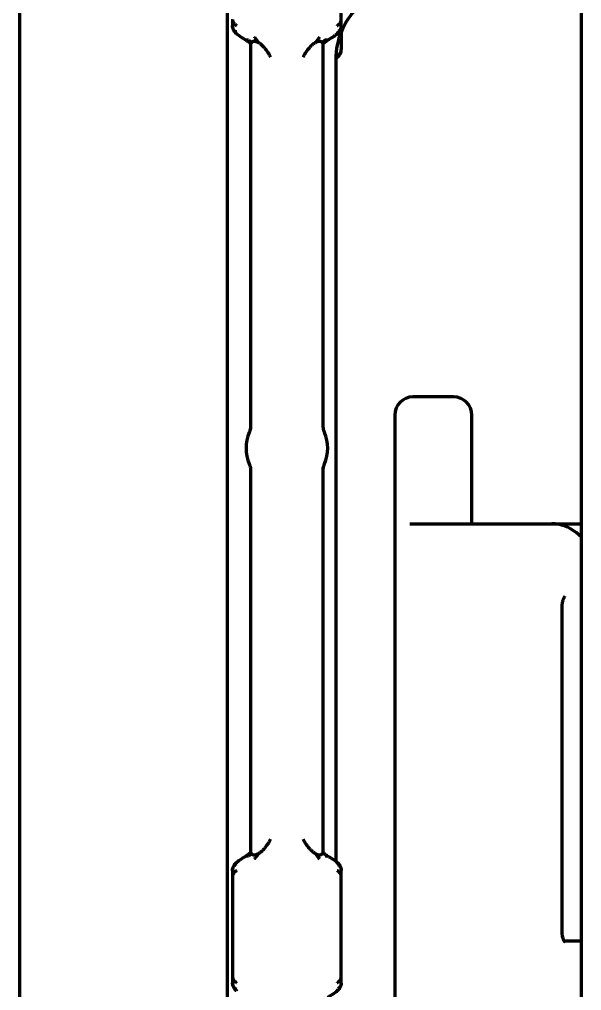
# Model space of a CAD drawing. Header units: inches. Extents: x -2983 to 7024, y 422 to 5529.
# Drawn here: x 5213.2 to 5244.2, y 2424.5 to 2478.1 of the extents above; entities that cross this region are included whole.
import ezdxf

# ---------------------------------------------------------------- set-up
doc = ezdxf.new("R2010")
doc.units = ezdxf.units.IN

msp = doc.modelspace()

# ---------------------------------------------------------------- linework, layer by layer
at = {"linetype": 'Continuous', "lineweight": 70}
for p, q in [((5213.235, 3937.292), (5213.235, 2272.092)), ((5244.235, 2297.892), (5244.235, 3935.892)), ((5224.685, 2538.642), (5224.685, 2368.292)), ((5230.985, 2478.116), (5230.985, 2483.618)), ((5225.231, 2477.396), (5225.188, 2477.342)), ((5230.781, 2477.342), (5230.739, 2477.396)), ((5230.985, 2477.441), (5230.985, 2476.459)), ((5225.985, 2476.788), (5225.985, 2455.543)), ((5229.985, 2455.718), (5229.985, 2476.788)), ((5230.784, 2476.044), (5230.685, 2475.967)), ((5230.685, 2475.921), (5230.685, 2431.667)), ((5235.369, 2457.292), (5234.938, 2457.292)), ((5237.181, 2457.292), (5235.369, 2457.292)), ((5233.938, 2456.292), (5233.938, 2357.393)), ((5238.181, 2450.292), (5238.181, 2456.292)), ((5230.058, 2455.34), (5230.059, 2455.338)), ((5225.911, 2453.594), (5225.91, 2453.596)), ((5225.985, 2453.216), (5225.985, 2432.146)), ((5229.985, 2432.146), (5229.985, 2453.392)), ((5234.766, 2450.292), (5235.907, 2450.292)), ((5235.907, 2450.292), (5242.599, 2450.292)), ((5242.6, 2450.292), (5244.235, 2450.292)), ((5243.166, 2427.792), (5243.166, 2445.72)), ((5225.87, 2431.961), (5225.735, 2431.964)), ((5230.234, 2431.964), (5230.099, 2431.961)), ((5230.137, 2432.026), (5230.155, 2432.013)), ((5230.233, 2431.965), (5230.235, 2431.964)), ((5225.188, 2431.592), (5225.231, 2431.538)), ((5230.739, 2431.538), (5230.781, 2431.592)), ((5224.985, 2430.818), (5224.985, 2425.316)), ((5230.985, 2425.316), (5230.985, 2430.818)), ((5243.307, 2427.292), (5244.235, 2427.292)), ((5225.231, 2424.596), (5225.188, 2424.542)), ((5230.781, 2424.542), (5230.739, 2424.596))]:
    msp.add_line(p, q, dxfattribs=at)
for centre, radius, start, end in [((5234.685, 2475.921), 4, 135, 180), ((5227.985, 2480.867), 4.5, 231.5776, 240.0016), ((5227.985, 2480.867), 4.5, 299.9984, 308.4327), ((5230.455, 2476.459), 0.53, 308.4745, 0), ((5234.938, 2456.292), 1, 90, 180), ((5237.181, 2456.292), 1, 0, 90), ((5227.985, 2454.467), 2.25, 157.2326, 202.7674), ((5227.985, 2454.467), 2.25, 337.2326, 22.7674), ((5227.985, 2428.067), 4.5, 119.9984, 128.4325), ((5227.985, 2428.067), 4.5, 51.5776, 60.0016), ((5227.985, 2428.067), 4.5, 299.9984, 308.4327)]:
    msp.add_arc(centre, radius, start, end, dxfattribs=at)
for centre, major_axis, ratio, start_param, end_param in [((5230.472, 2477.735), (0.312, -0.391), 0.212305, 6.28287, 6.78362), ((5230.972, 2475.685), (1.342, 0.629), 0.999709, 1.654927, 1.870031), ((5242.622, 2445.292), (0, 5), 0.615661, 5.73191, 6.175284), ((5225.497, 2431.199), (-0.312, 0.391), 0.212309, 6.282867, 6.783617), ((5230.472, 2424.935), (0.312, -0.391), 0.212305, 6.282869, 6.783619)]:
    msp.add_ellipse(centre, major_axis=major_axis, ratio=ratio, start_param=start_param, end_param=end_param, dxfattribs=at)
for points in [[(5224.985, 2478.116), (5224.985, 2477.995), (5224.985, 2477.876), (5224.985, 2477.759)], [(5230.985, 2477.759), (5230.985, 2477.876), (5230.985, 2477.995), (5230.985, 2478.116)], [(5225.87, 2476.973), (5225.926, 2476.932), (5225.979, 2476.888), (5226.029, 2476.84)], [(5226.585, 2476.712), (5226.571, 2476.724), (5226.544, 2476.748), (5226.5, 2476.781), (5226.454, 2476.811), (5226.422, 2476.829), (5226.406, 2476.838)], [(5229.563, 2476.838), (5229.547, 2476.829), (5229.516, 2476.811), (5229.47, 2476.781), (5229.426, 2476.748), (5229.398, 2476.724), (5229.385, 2476.712)], [(5229.78, 2477.131), (5229.7, 2477.046), (5229.627, 2476.947), (5229.563, 2476.838)], [(5229.984, 2476.789), (5229.984, 2476.789), (5229.983, 2476.789), (5229.98, 2476.792), (5229.975, 2476.798), (5229.967, 2476.807), (5229.956, 2476.821), (5229.946, 2476.833), (5229.94, 2476.84)], [(5230.235, 2476.97), (5230.145, 2476.918), (5230.061, 2476.857), (5229.985, 2476.789)], [(5227.085, 2476.036), (5227.074, 2476.06), (5227.051, 2476.111), (5227.009, 2476.192), (5226.956, 2476.281), (5226.89, 2476.377), (5226.807, 2476.482), (5226.708, 2476.592), (5226.628, 2476.671), (5226.585, 2476.712)], [(5229.385, 2476.712), (5229.341, 2476.671), (5229.261, 2476.592), (5229.162, 2476.482), (5229.079, 2476.377), (5229.013, 2476.281), (5228.96, 2476.192), (5228.918, 2476.111), (5228.895, 2476.06), (5228.885, 2476.036)], [(5242.954, 2450.263), (5242.917, 2450.269), (5242.842, 2450.28), (5242.723, 2450.29), (5242.641, 2450.292), (5242.599, 2450.292)], [(5226.585, 2432.223), (5226.628, 2432.263), (5226.708, 2432.342), (5226.807, 2432.452), (5226.89, 2432.557), (5226.956, 2432.653), (5227.009, 2432.742), (5227.051, 2432.823), (5227.074, 2432.874), (5227.085, 2432.898)], [(5228.885, 2432.898), (5228.895, 2432.874), (5228.918, 2432.823), (5228.96, 2432.742), (5229.013, 2432.653), (5229.079, 2432.557), (5229.162, 2432.452), (5229.261, 2432.342), (5229.341, 2432.263), (5229.385, 2432.223)], [(5225.984, 2432.146), (5225.908, 2432.077), (5225.824, 2432.016), (5225.735, 2431.964)], [(5226.029, 2432.094), (5225.979, 2432.046), (5225.926, 2432.002), (5225.87, 2431.961)], [(5226.406, 2432.096), (5226.422, 2432.105), (5226.454, 2432.123), (5226.5, 2432.153), (5226.544, 2432.186), (5226.571, 2432.21), (5226.585, 2432.223)], [(5229.385, 2432.223), (5229.398, 2432.21), (5229.426, 2432.186), (5229.47, 2432.153), (5229.516, 2432.123), (5229.547, 2432.105), (5229.563, 2432.096)], [(5229.563, 2432.096), (5229.627, 2431.987), (5229.7, 2431.888), (5229.78, 2431.803)], [(5224.985, 2431.175), (5224.985, 2431.058), (5224.985, 2430.939), (5224.985, 2430.818)], [(5230.985, 2430.818), (5230.985, 2430.939), (5230.985, 2431.058), (5230.985, 2431.175)], [(5224.985, 2425.316), (5224.985, 2425.195), (5224.985, 2425.076), (5224.985, 2424.959)], [(5230.985, 2424.959), (5230.985, 2425.076), (5230.985, 2425.195), (5230.985, 2425.316)]]:
    msp.add_open_spline(points, degree=3, dxfattribs=at)
for points, knots in [([(5224.985, 2478.116), (5224.985, 2478.114), (5224.985, 2478.108), (5224.985, 2478.099), (5224.986, 2478.091), (5224.986, 2478.083), (5224.987, 2478.075), (5224.989, 2478.067), (5224.99, 2478.059), (5224.991, 2478.052), (5224.993, 2478.044), (5224.995, 2478.037), (5224.997, 2478.03), (5224.999, 2478.023), (5225.001, 2478.016), (5225.003, 2478.01), (5225.006, 2478.003), (5225.008, 2477.997), (5225.01, 2477.991), (5225.013, 2477.985), (5225.016, 2477.979), (5225.018, 2477.974), (5225.021, 2477.968), (5225.024, 2477.963), (5225.027, 2477.958), (5225.029, 2477.953), (5225.032, 2477.948), (5225.035, 2477.943), (5225.038, 2477.939), (5225.041, 2477.935), (5225.046, 2477.926), (5225.055, 2477.913), (5225.068, 2477.897), (5225.082, 2477.882), (5225.096, 2477.867), (5225.111, 2477.853), (5225.126, 2477.84), (5225.142, 2477.827), (5225.158, 2477.815), (5225.175, 2477.804), (5225.192, 2477.794), (5225.203, 2477.787), (5225.209, 2477.784)], [0, 0, 0, 0, 0.022174, 0.043992, 0.065454, 0.086559, 0.107306, 0.127694, 0.147722, 0.167391, 0.186699, 0.205647, 0.224234, 0.24246, 0.260326, 0.277831, 0.294976, 0.31176, 0.328185, 0.34425, 0.359956, 0.375304, 0.390294, 0.404926, 0.419202, 0.433122, 0.446686, 0.459896, 0.472753, 0.485256, 0.497408, 0.546852, 0.59552, 0.643418, 0.690552, 0.736929, 0.782561, 0.827458, 0.871635, 0.915106, 0.957888, 1, 1, 1, 1]), ([(5230.76, 2477.784), (5230.764, 2477.786), (5230.77, 2477.79), (5230.779, 2477.795), (5230.789, 2477.801), (5230.798, 2477.807), (5230.807, 2477.813), (5230.816, 2477.819), (5230.825, 2477.826), (5230.834, 2477.832), (5230.842, 2477.839), (5230.851, 2477.847), (5230.859, 2477.854), (5230.867, 2477.862), (5230.876, 2477.869), (5230.883, 2477.877), (5230.891, 2477.886), (5230.898, 2477.894), (5230.906, 2477.903), (5230.913, 2477.912), (5230.919, 2477.921), (5230.926, 2477.93), (5230.932, 2477.939), (5230.938, 2477.949), (5230.943, 2477.959), (5230.949, 2477.97), (5230.955, 2477.982), (5230.96, 2477.994), (5230.965, 2478.007), (5230.97, 2478.021), (5230.974, 2478.035), (5230.978, 2478.05), (5230.981, 2478.066), (5230.983, 2478.082), (5230.984, 2478.099), (5230.984, 2478.111), (5230.985, 2478.116)], [0, 0, 0, 0, 0.023097, 0.046394, 0.069896, 0.093606, 0.117525, 0.141657, 0.166005, 0.190571, 0.215358, 0.240367, 0.265601, 0.291061, 0.31675, 0.342669, 0.36882, 0.395202, 0.421819, 0.44867, 0.475756, 0.503078, 0.528611, 0.555658, 0.584225, 0.614319, 0.645946, 0.679112, 0.713819, 0.750071, 0.78787, 0.827215, 0.868105, 0.910537, 0.954504, 1, 1, 1, 1]), ([(5224.985, 2477.759), (5224.985, 2477.755), (5224.985, 2477.748), (5224.985, 2477.737), (5224.986, 2477.727), (5224.986, 2477.717), (5224.987, 2477.707), (5224.988, 2477.697), (5224.99, 2477.688), (5224.991, 2477.678), (5224.992, 2477.67), (5224.994, 2477.661), (5224.996, 2477.652), (5224.997, 2477.644), (5224.999, 2477.636), (5225.001, 2477.629), (5225.003, 2477.621), (5225.005, 2477.614), (5225.007, 2477.607), (5225.009, 2477.601), (5225.011, 2477.594), (5225.013, 2477.588), (5225.015, 2477.582), (5225.017, 2477.576), (5225.019, 2477.571), (5225.021, 2477.566), (5225.023, 2477.561), (5225.025, 2477.556), (5225.027, 2477.552), (5225.029, 2477.547), (5225.031, 2477.543), (5225.032, 2477.54), (5225.034, 2477.536), (5225.036, 2477.533), (5225.04, 2477.523), (5225.049, 2477.506), (5225.062, 2477.484), (5225.076, 2477.462), (5225.09, 2477.442), (5225.105, 2477.423), (5225.12, 2477.405), (5225.136, 2477.388), (5225.153, 2477.372), (5225.169, 2477.357), (5225.181, 2477.347), (5225.186, 2477.343)], [0, 0, 0, 0, 0.022864, 0.045242, 0.067133, 0.088535, 0.109449, 0.129874, 0.149809, 0.169254, 0.188209, 0.206674, 0.224648, 0.242132, 0.259125, 0.275627, 0.291638, 0.307159, 0.322189, 0.336729, 0.350779, 0.364339, 0.37741, 0.389991, 0.402083, 0.413686, 0.4248, 0.435426, 0.445564, 0.455215, 0.464378, 0.473054, 0.481244, 0.488947, 0.496164, 0.551428, 0.605599, 0.65868, 0.71067, 0.761575, 0.811398, 0.860144, 0.907821, 0.954437, 1, 1, 1, 1]), ([(5225.185, 2477.423), (5225.182, 2477.425), (5225.176, 2477.429), (5225.167, 2477.435), (5225.158, 2477.441), (5225.149, 2477.448), (5225.141, 2477.455), (5225.132, 2477.462), (5225.124, 2477.469), (5225.115, 2477.476), (5225.107, 2477.484), (5225.099, 2477.492), (5225.092, 2477.5), (5225.084, 2477.509), (5225.077, 2477.517), (5225.069, 2477.526), (5225.062, 2477.535), (5225.056, 2477.544), (5225.049, 2477.554), (5225.043, 2477.564), (5225.037, 2477.573), (5225.031, 2477.583), (5225.026, 2477.593), (5225.02, 2477.604), (5225.015, 2477.616), (5225.01, 2477.629), (5225.005, 2477.642), (5225, 2477.656), (5224.996, 2477.671), (5224.992, 2477.687), (5224.989, 2477.704), (5224.987, 2477.722), (5224.985, 2477.74), (5224.985, 2477.753), (5224.985, 2477.759)], [0, 0, 0, 0, 0.024357, 0.048944, 0.073762, 0.098813, 0.124098, 0.149619, 0.175376, 0.201373, 0.227608, 0.254085, 0.280803, 0.307763, 0.334968, 0.362416, 0.39011, 0.418048, 0.446233, 0.474664, 0.503342, 0.530297, 0.559114, 0.5898, 0.622358, 0.656793, 0.693106, 0.731302, 0.77138, 0.813343, 0.857189, 0.902916, 0.950521, 1, 1, 1, 1]), ([(5230.783, 2477.343), (5230.786, 2477.345), (5230.792, 2477.35), (5230.802, 2477.358), (5230.811, 2477.367), (5230.82, 2477.375), (5230.829, 2477.384), (5230.838, 2477.393), (5230.847, 2477.403), (5230.855, 2477.412), (5230.864, 2477.423), (5230.872, 2477.433), (5230.881, 2477.444), (5230.889, 2477.455), (5230.897, 2477.467), (5230.904, 2477.479), (5230.912, 2477.491), (5230.919, 2477.503), (5230.926, 2477.516), (5230.931, 2477.527), (5230.935, 2477.536), (5230.939, 2477.544), (5230.943, 2477.553), (5230.947, 2477.563), (5230.951, 2477.574), (5230.956, 2477.587), (5230.96, 2477.601), (5230.965, 2477.616), (5230.969, 2477.632), (5230.973, 2477.65), (5230.977, 2477.669), (5230.98, 2477.69), (5230.982, 2477.712), (5230.984, 2477.735), (5230.984, 2477.751), (5230.984, 2477.759)], [0, 0, 0, 0, 0.025091, 0.050515, 0.076274, 0.10237, 0.128804, 0.155576, 0.182689, 0.210144, 0.237941, 0.266081, 0.294566, 0.323395, 0.352569, 0.38209, 0.411956, 0.442168, 0.472727, 0.503632, 0.518597, 0.53614, 0.556264, 0.578973, 0.60427, 0.632159, 0.662642, 0.695721, 0.7314, 0.769678, 0.810555, 0.85403, 0.9001, 0.948759, 1, 1, 1, 1]), ([(5230.984, 2477.759), (5230.984, 2477.756), (5230.984, 2477.75), (5230.984, 2477.74), (5230.983, 2477.731), (5230.982, 2477.722), (5230.981, 2477.713), (5230.98, 2477.704), (5230.979, 2477.696), (5230.977, 2477.688), (5230.975, 2477.68), (5230.973, 2477.672), (5230.971, 2477.664), (5230.969, 2477.657), (5230.967, 2477.65), (5230.965, 2477.643), (5230.962, 2477.636), (5230.96, 2477.629), (5230.957, 2477.623), (5230.954, 2477.617), (5230.952, 2477.61), (5230.949, 2477.605), (5230.946, 2477.599), (5230.943, 2477.594), (5230.941, 2477.588), (5230.938, 2477.583), (5230.935, 2477.578), (5230.93, 2477.569), (5230.921, 2477.555), (5230.908, 2477.537), (5230.895, 2477.52), (5230.881, 2477.504), (5230.866, 2477.488), (5230.851, 2477.473), (5230.835, 2477.46), (5230.818, 2477.446), (5230.802, 2477.434), (5230.79, 2477.426), (5230.785, 2477.423)], [0, 0, 0, 0, 0.024704, 0.048963, 0.072775, 0.09614, 0.119058, 0.141527, 0.163547, 0.185119, 0.206242, 0.226916, 0.247141, 0.266917, 0.286244, 0.305122, 0.323552, 0.341533, 0.359067, 0.376153, 0.392792, 0.408985, 0.424731, 0.440032, 0.454887, 0.469298, 0.483266, 0.496789, 0.550956, 0.604254, 0.656687, 0.708259, 0.758975, 0.808843, 0.857869, 0.906064, 0.953438, 1, 1, 1, 1]), ([(5225.87, 2476.973), (5225.858, 2476.973), (5225.836, 2476.972), (5225.81, 2476.971), (5225.789, 2476.97), (5225.772, 2476.97), (5225.759, 2476.97), (5225.749, 2476.969), (5225.741, 2476.969), (5225.736, 2476.97), (5225.735, 2476.97), (5225.735, 2476.97)], [0, 0, 0, 0, 0.111111, 0.222222, 0.333333, 0.444444, 0.555555, 0.666666, 0.777777, 0.888888, 1, 1, 1, 1]), ([(5225.735, 2476.97), (5225.735, 2476.97), (5225.736, 2476.969), (5225.736, 2476.969), (5225.736, 2476.969)], [0, 0, 0, 0, 0.799483, 1, 1, 1, 1]), ([(5226.029, 2476.84), (5226.023, 2476.833), (5226.013, 2476.821), (5226.002, 2476.807), (5225.994, 2476.798), (5225.989, 2476.792), (5225.986, 2476.789), (5225.985, 2476.789), (5225.985, 2476.789)], [0, 0, 0, 0, 0.166664, 0.333327, 0.499991, 0.666654, 0.833318, 1, 1, 1, 1]), ([(5226.406, 2476.838), (5226.367, 2476.859), (5226.328, 2476.876), (5226.28, 2476.89), (5226.27, 2476.892), (5226.251, 2476.896), (5226.242, 2476.898), (5226.214, 2476.901), (5226.197, 2476.902), (5226.171, 2476.902), (5226.163, 2476.901), (5226.147, 2476.9), (5226.139, 2476.899), (5226.117, 2476.894), (5226.103, 2476.89), (5226.084, 2476.882), (5226.078, 2476.879), (5226.067, 2476.872), (5226.051, 2476.862), (5226.037, 2476.849), (5226.029, 2476.84)], [0, 0, 0, 0, 0.25, 0.25, 0.3125, 0.3125, 0.375, 0.375, 0.5, 0.5, 0.5625, 0.5625, 0.625, 0.625, 0.75, 0.75, 0.8125, 0.8125, 0.875, 1, 1, 1, 1]), ([(5229.94, 2476.84), (5229.924, 2476.859), (5229.904, 2476.874), (5229.872, 2476.887), (5229.866, 2476.89), (5229.852, 2476.894), (5229.845, 2476.896), (5229.823, 2476.9), (5229.807, 2476.902), (5229.782, 2476.902), (5229.773, 2476.902), (5229.755, 2476.901), (5229.746, 2476.9), (5229.719, 2476.896), (5229.7, 2476.892), (5229.671, 2476.884), (5229.661, 2476.881), (5229.642, 2476.874), (5229.632, 2476.871), (5229.602, 2476.858), (5229.583, 2476.849), (5229.563, 2476.838)], [0, 0, 0, 0, 0.25, 0.25, 0.3125, 0.3125, 0.375, 0.375, 0.5, 0.5, 0.5625, 0.5625, 0.625, 0.625, 0.75, 0.75, 0.8125, 0.8125, 0.875, 0.875, 1, 1, 1, 1]), ([(5230.235, 2476.97), (5230.235, 2476.97), (5230.234, 2476.97), (5230.234, 2476.97), (5230.234, 2476.97), (5230.233, 2476.97), (5230.228, 2476.969), (5230.22, 2476.969), (5230.208, 2476.97), (5230.192, 2476.97), (5230.169, 2476.971), (5230.14, 2476.972), (5230.114, 2476.972), (5230.099, 2476.973), (5230.099, 2476.973), (5230.099, 2476.973)], [0, 0, 0, 0, 0.000001, 0.000001, 0.000001, 0.125, 0.25, 0.375, 0.5, 0.625, 0.749999, 0.874999, 0.999999, 0.999999, 1, 1, 1, 1]), ([(5230.785, 2476.123), (5230.788, 2476.125), (5230.794, 2476.129), (5230.803, 2476.135), (5230.811, 2476.141), (5230.82, 2476.148), (5230.829, 2476.155), (5230.837, 2476.162), (5230.846, 2476.169), (5230.854, 2476.176), (5230.862, 2476.184), (5230.87, 2476.192), (5230.878, 2476.2), (5230.885, 2476.209), (5230.893, 2476.217), (5230.9, 2476.226), (5230.907, 2476.235), (5230.914, 2476.244), (5230.92, 2476.254), (5230.926, 2476.264), (5230.932, 2476.273), (5230.938, 2476.283), (5230.943, 2476.293), (5230.949, 2476.304), (5230.954, 2476.316), (5230.96, 2476.329), (5230.965, 2476.342), (5230.969, 2476.356), (5230.973, 2476.372), (5230.977, 2476.387), (5230.98, 2476.404), (5230.983, 2476.422), (5230.984, 2476.44), (5230.984, 2476.453), (5230.984, 2476.459)], [0, 0, 0, 0, 0.024355, 0.04894, 0.073756, 0.098805, 0.124087, 0.149606, 0.175361, 0.201355, 0.227588, 0.254061, 0.280776, 0.307734, 0.334935, 0.36238, 0.39007, 0.418005, 0.446186, 0.474613, 0.503287, 0.530252, 0.559079, 0.589773, 0.622339, 0.65678, 0.693098, 0.731298, 0.77138, 0.813344, 0.857191, 0.902919, 0.950523, 1, 1, 1, 1]), ([(5225.981, 2455.718), (5225.983, 2455.686), (5225.983, 2455.61), (5225.964, 2455.504), (5225.938, 2455.413), (5225.92, 2455.364), (5225.911, 2455.342), (5225.909, 2455.336), (5225.908, 2455.334), (5225.908, 2455.333), (5225.907, 2455.332), (5225.907, 2455.331), (5225.908, 2455.332), (5225.909, 2455.336), (5225.91, 2455.338)], [0, 0, 0, 0, 0.192641, 0.46939, 0.660242, 0.766372, 0.796104, 0.80381, 0.809134, 0.815266, 0.825483, 0.848577, 0.923342, 1, 1, 1, 1]), ([(5230.058, 2455.34), (5230.058, 2455.341), (5230.046, 2455.371), (5230.002, 2455.497), (5229.986, 2455.62), (5229.986, 2455.718)], [0, 0, 0, 0, 0.009299, 0.261296, 1, 1, 1, 1]), ([(5225.911, 2453.594), (5225.911, 2453.593), (5225.923, 2453.565), (5225.96, 2453.454), (5225.99, 2453.328), (5225.982, 2453.232), (5225.98, 2453.217)], [0, 0, 0, 0, 0.009262, 0.246774, 0.884162, 1, 1, 1, 1]), ([(5229.988, 2453.216), (5229.986, 2453.248), (5229.987, 2453.325), (5230.006, 2453.431), (5230.031, 2453.521), (5230.049, 2453.571), (5230.058, 2453.593), (5230.06, 2453.598), (5230.061, 2453.6), (5230.061, 2453.601), (5230.062, 2453.602), (5230.062, 2453.603), (5230.062, 2453.602), (5230.06, 2453.598), (5230.059, 2453.596)], [0, 0, 0, 0, 0.19515, 0.471223, 0.661372, 0.766871, 0.796207, 0.803852, 0.809156, 0.815293, 0.825547, 0.848804, 0.924385, 1, 1, 1, 1]), ([(5243.166, 2445.72), (5243.167, 2445.796), (5243.177, 2445.938), (5243.222, 2446.122), (5243.277, 2446.245), (5243.308, 2446.286), (5243.312, 2446.291), (5243.312, 2446.291)], [0, 0, 0, 0, 0.239211, 0.484995, 0.690866, 0.916598, 1, 1, 1, 1]), ([(5225.985, 2432.146), (5225.986, 2432.145), (5225.99, 2432.141), (5226.001, 2432.127), (5226.006, 2432.122), (5226.017, 2432.109), (5226.023, 2432.102), (5226.029, 2432.094)], [0, 0, 0, 0, 0.5, 0.5, 0.75, 0.75, 1, 1, 1, 1]), ([(5226.029, 2432.094), (5226.045, 2432.075), (5226.065, 2432.06), (5226.097, 2432.047), (5226.104, 2432.045), (5226.117, 2432.04), (5226.124, 2432.038), (5226.147, 2432.034), (5226.162, 2432.032), (5226.188, 2432.032), (5226.196, 2432.032), (5226.214, 2432.033), (5226.223, 2432.034), (5226.251, 2432.038), (5226.269, 2432.042), (5226.298, 2432.05), (5226.308, 2432.053), (5226.328, 2432.06), (5226.338, 2432.064), (5226.367, 2432.076), (5226.387, 2432.086), (5226.406, 2432.097)], [0, 0, 0, 0, 0.25, 0.25, 0.3125, 0.3125, 0.375, 0.375, 0.5, 0.5, 0.5625, 0.5625, 0.625, 0.625, 0.75, 0.75, 0.8125, 0.8125, 0.875, 0.875, 1, 1, 1, 1]), ([(5229.563, 2432.097), (5229.602, 2432.075), (5229.641, 2432.058), (5229.69, 2432.045), (5229.699, 2432.042), (5229.718, 2432.038), (5229.728, 2432.037), (5229.755, 2432.033), (5229.773, 2432.032), (5229.798, 2432.032), (5229.806, 2432.033), (5229.822, 2432.034), (5229.83, 2432.036), (5229.852, 2432.04), (5229.866, 2432.044), (5229.885, 2432.052), (5229.891, 2432.055), (5229.902, 2432.062), (5229.919, 2432.072), (5229.932, 2432.085), (5229.94, 2432.094)], [0, 0, 0, 0, 0.25, 0.25, 0.3125, 0.3125, 0.375, 0.375, 0.5, 0.5, 0.5625, 0.5625, 0.625, 0.625, 0.75, 0.75, 0.8125, 0.8125, 0.875, 1, 1, 1, 1]), ([(5229.94, 2432.094), (5229.954, 2432.111), (5229.965, 2432.124), (5229.974, 2432.135), (5229.976, 2432.137), (5229.979, 2432.14), (5229.98, 2432.141), (5229.982, 2432.144), (5229.983, 2432.145), (5229.984, 2432.146), (5229.984, 2432.146)], [0, 0, 0, 0, 0.5, 0.5, 0.625, 0.625, 0.75, 0.75, 0.875, 1, 1, 1, 1]), ([(5229.986, 2432.145), (5229.995, 2432.137), (5230.005, 2432.128), (5230.024, 2432.112), (5230.034, 2432.104), (5230.063, 2432.08), (5230.084, 2432.064), (5230.145, 2432.019), (5230.188, 2431.991), (5230.232, 2431.965)], [0, 0, 0, 0, 0.125, 0.125, 0.25, 0.25, 0.5, 0.5, 1, 1, 1, 1]), ([(5225.186, 2431.591), (5225.183, 2431.589), (5225.177, 2431.584), (5225.168, 2431.576), (5225.158, 2431.568), (5225.149, 2431.559), (5225.14, 2431.55), (5225.131, 2431.541), (5225.123, 2431.532), (5225.114, 2431.522), (5225.105, 2431.512), (5225.097, 2431.501), (5225.089, 2431.49), (5225.081, 2431.479), (5225.073, 2431.467), (5225.065, 2431.456), (5225.058, 2431.443), (5225.051, 2431.431), (5225.044, 2431.418), (5225.038, 2431.407), (5225.034, 2431.398), (5225.03, 2431.39), (5225.027, 2431.381), (5225.023, 2431.371), (5225.018, 2431.36), (5225.014, 2431.347), (5225.009, 2431.334), (5225.005, 2431.318), (5225, 2431.302), (5224.996, 2431.284), (5224.992, 2431.265), (5224.989, 2431.244), (5224.987, 2431.222), (5224.985, 2431.199), (5224.985, 2431.183), (5224.985, 2431.175)], [0, 0, 0, 0, 0.02509, 0.050514, 0.076273, 0.102369, 0.128802, 0.155575, 0.182688, 0.210142, 0.237939, 0.266079, 0.294563, 0.323392, 0.352567, 0.382087, 0.411953, 0.442166, 0.472724, 0.503629, 0.518587, 0.536124, 0.556243, 0.578949, 0.604243, 0.63213, 0.662612, 0.695692, 0.731371, 0.769651, 0.810532, 0.854011, 0.900086, 0.948752, 1, 1, 1, 1]), ([(5224.985, 2431.175), (5224.985, 2431.178), (5224.985, 2431.185), (5224.985, 2431.194), (5224.986, 2431.203), (5224.987, 2431.212), (5224.988, 2431.221), (5224.989, 2431.23), (5224.991, 2431.238), (5224.992, 2431.246), (5224.994, 2431.254), (5224.996, 2431.262), (5224.998, 2431.27), (5225, 2431.277), (5225.002, 2431.284), (5225.005, 2431.291), (5225.007, 2431.298), (5225.01, 2431.305), (5225.012, 2431.311), (5225.015, 2431.318), (5225.018, 2431.324), (5225.02, 2431.329), (5225.023, 2431.335), (5225.026, 2431.341), (5225.029, 2431.346), (5225.031, 2431.351), (5225.034, 2431.356), (5225.04, 2431.365), (5225.048, 2431.379), (5225.061, 2431.397), (5225.074, 2431.414), (5225.088, 2431.431), (5225.103, 2431.446), (5225.119, 2431.461), (5225.134, 2431.475), (5225.151, 2431.488), (5225.167, 2431.5), (5225.179, 2431.508), (5225.185, 2431.511)], [0, 0, 0, 0, 0.024704, 0.048961, 0.072773, 0.096137, 0.119054, 0.141523, 0.163543, 0.185114, 0.206237, 0.226911, 0.247136, 0.266912, 0.286239, 0.305117, 0.323547, 0.341529, 0.359063, 0.37615, 0.39279, 0.408983, 0.42473, 0.440032, 0.454888, 0.4693, 0.483268, 0.496793, 0.550959, 0.604257, 0.65669, 0.708261, 0.758977, 0.808844, 0.85787, 0.906065, 0.953438, 1, 1, 1, 1]), ([(5230.984, 2431.175), (5230.984, 2431.179), (5230.984, 2431.186), (5230.984, 2431.197), (5230.984, 2431.207), (5230.983, 2431.217), (5230.982, 2431.227), (5230.981, 2431.237), (5230.98, 2431.246), (5230.978, 2431.256), (5230.977, 2431.265), (5230.975, 2431.273), (5230.974, 2431.282), (5230.972, 2431.29), (5230.97, 2431.298), (5230.968, 2431.306), (5230.966, 2431.313), (5230.964, 2431.32), (5230.962, 2431.327), (5230.96, 2431.334), (5230.958, 2431.34), (5230.956, 2431.346), (5230.954, 2431.352), (5230.952, 2431.358), (5230.95, 2431.363), (5230.948, 2431.368), (5230.946, 2431.373), (5230.944, 2431.378), (5230.942, 2431.382), (5230.94, 2431.387), (5230.939, 2431.391), (5230.937, 2431.394), (5230.935, 2431.398), (5230.934, 2431.401), (5230.929, 2431.411), (5230.92, 2431.428), (5230.907, 2431.45), (5230.894, 2431.472), (5230.879, 2431.492), (5230.864, 2431.511), (5230.849, 2431.529), (5230.833, 2431.546), (5230.817, 2431.562), (5230.8, 2431.577), (5230.789, 2431.587), (5230.783, 2431.591)], [0, 0, 0, 0, 0.022872, 0.045257, 0.067154, 0.088562, 0.109482, 0.129912, 0.149852, 0.169301, 0.18826, 0.206728, 0.224705, 0.242191, 0.259186, 0.275689, 0.291702, 0.307223, 0.322254, 0.336793, 0.350842, 0.364401, 0.37747, 0.390049, 0.402138, 0.413738, 0.424848, 0.43547, 0.445604, 0.45525, 0.464408, 0.473078, 0.481261, 0.488957, 0.496167, 0.551431, 0.605603, 0.658683, 0.710673, 0.761578, 0.8114, 0.860146, 0.907823, 0.954438, 1, 1, 1, 1]), ([(5230.785, 2431.511), (5230.788, 2431.509), (5230.794, 2431.505), (5230.803, 2431.499), (5230.811, 2431.493), (5230.82, 2431.486), (5230.829, 2431.479), (5230.837, 2431.472), (5230.846, 2431.465), (5230.854, 2431.458), (5230.862, 2431.45), (5230.87, 2431.442), (5230.878, 2431.434), (5230.885, 2431.425), (5230.893, 2431.417), (5230.9, 2431.408), (5230.907, 2431.399), (5230.914, 2431.39), (5230.92, 2431.38), (5230.926, 2431.37), (5230.932, 2431.361), (5230.938, 2431.351), (5230.943, 2431.341), (5230.949, 2431.33), (5230.954, 2431.318), (5230.96, 2431.305), (5230.965, 2431.292), (5230.969, 2431.278), (5230.973, 2431.263), (5230.977, 2431.247), (5230.98, 2431.23), (5230.983, 2431.212), (5230.984, 2431.194), (5230.984, 2431.181), (5230.984, 2431.175)], [0, 0, 0, 0, 0.024358, 0.048945, 0.073764, 0.098815, 0.124101, 0.149622, 0.17538, 0.201377, 0.227613, 0.25409, 0.280809, 0.30777, 0.334974, 0.362423, 0.390117, 0.418056, 0.446241, 0.474673, 0.503351, 0.530314, 0.559139, 0.58983, 0.622392, 0.656829, 0.693144, 0.731338, 0.771415, 0.813373, 0.857214, 0.902934, 0.950531, 1, 1, 1, 1]), ([(5225.209, 2431.15), (5225.206, 2431.148), (5225.199, 2431.145), (5225.19, 2431.139), (5225.181, 2431.133), (5225.172, 2431.128), (5225.162, 2431.121), (5225.153, 2431.115), (5225.144, 2431.109), (5225.136, 2431.102), (5225.127, 2431.095), (5225.119, 2431.088), (5225.11, 2431.08), (5225.102, 2431.073), (5225.094, 2431.065), (5225.086, 2431.057), (5225.078, 2431.049), (5225.071, 2431.04), (5225.064, 2431.031), (5225.057, 2431.023), (5225.05, 2431.013), (5225.044, 2431.004), (5225.038, 2430.995), (5225.032, 2430.985), (5225.026, 2430.975), (5225.02, 2430.964), (5225.015, 2430.953), (5225.009, 2430.94), (5225.004, 2430.927), (5225, 2430.914), (5224.995, 2430.899), (5224.992, 2430.884), (5224.989, 2430.869), (5224.986, 2430.852), (5224.985, 2430.835), (5224.985, 2430.824), (5224.985, 2430.818)], [0, 0, 0, 0, 0.023051, 0.046302, 0.069757, 0.093418, 0.117289, 0.141371, 0.165669, 0.190183, 0.214918, 0.239874, 0.265054, 0.290459, 0.316093, 0.341955, 0.368048, 0.394372, 0.420929, 0.44772, 0.474745, 0.502005, 0.527594, 0.554699, 0.583327, 0.613486, 0.645182, 0.678419, 0.713201, 0.749531, 0.787411, 0.826841, 0.86782, 0.910343, 0.954406, 1, 1, 1, 1]), ([(5230.985, 2430.818), (5230.985, 2430.821), (5230.984, 2430.826), (5230.984, 2430.835), (5230.984, 2430.843), (5230.983, 2430.851), (5230.982, 2430.859), (5230.981, 2430.867), (5230.979, 2430.875), (5230.978, 2430.882), (5230.976, 2430.89), (5230.974, 2430.897), (5230.973, 2430.904), (5230.97, 2430.911), (5230.968, 2430.918), (5230.966, 2430.924), (5230.964, 2430.93), (5230.961, 2430.937), (5230.959, 2430.943), (5230.956, 2430.949), (5230.954, 2430.955), (5230.951, 2430.96), (5230.948, 2430.966), (5230.945, 2430.971), (5230.943, 2430.976), (5230.94, 2430.981), (5230.937, 2430.986), (5230.934, 2430.99), (5230.932, 2430.995), (5230.929, 2430.999), (5230.923, 2431.008), (5230.914, 2431.02), (5230.901, 2431.037), (5230.888, 2431.052), (5230.874, 2431.067), (5230.859, 2431.081), (5230.843, 2431.094), (5230.827, 2431.107), (5230.811, 2431.119), (5230.795, 2431.13), (5230.778, 2431.14), (5230.766, 2431.147), (5230.76, 2431.15)], [0, 0, 0, 0, 0.022146, 0.043937, 0.065372, 0.086451, 0.107171, 0.127534, 0.147537, 0.167181, 0.186465, 0.205389, 0.223953, 0.242157, 0.26, 0.277483, 0.294606, 0.31137, 0.327774, 0.343819, 0.359506, 0.374834, 0.389805, 0.404419, 0.418677, 0.43258, 0.446127, 0.459321, 0.472161, 0.484649, 0.496785, 0.546297, 0.595031, 0.642992, 0.690187, 0.736623, 0.782311, 0.827262, 0.871491, 0.915012, 0.957842, 1, 1, 1, 1]), ([(5243.312, 2427.222), (5243.312, 2427.222), (5243.31, 2427.224), (5243.284, 2427.256), (5243.234, 2427.36), (5243.188, 2427.521), (5243.168, 2427.675), (5243.166, 2427.768), (5243.166, 2427.792)], [0, 0, 0, 0, 0.064595, 0.272965, 0.480399, 0.692617, 0.92171, 1, 1, 1, 1]), ([(5224.985, 2425.316), (5224.985, 2425.314), (5224.985, 2425.308), (5224.985, 2425.299), (5224.986, 2425.291), (5224.986, 2425.283), (5224.987, 2425.275), (5224.989, 2425.267), (5224.99, 2425.259), (5224.991, 2425.252), (5224.993, 2425.244), (5224.995, 2425.237), (5224.997, 2425.23), (5224.999, 2425.223), (5225.001, 2425.216), (5225.003, 2425.21), (5225.006, 2425.203), (5225.008, 2425.197), (5225.01, 2425.191), (5225.013, 2425.185), (5225.016, 2425.179), (5225.018, 2425.174), (5225.021, 2425.168), (5225.024, 2425.163), (5225.027, 2425.158), (5225.029, 2425.153), (5225.032, 2425.148), (5225.035, 2425.143), (5225.038, 2425.139), (5225.041, 2425.135), (5225.046, 2425.126), (5225.055, 2425.113), (5225.068, 2425.097), (5225.082, 2425.082), (5225.096, 2425.067), (5225.111, 2425.053), (5225.126, 2425.04), (5225.142, 2425.027), (5225.158, 2425.015), (5225.175, 2425.004), (5225.192, 2424.994), (5225.203, 2424.987), (5225.209, 2424.984)], [0, 0, 0, 0, 0.022173, 0.043991, 0.065453, 0.086557, 0.107303, 0.127691, 0.147719, 0.167387, 0.186695, 0.205643, 0.22423, 0.242456, 0.260322, 0.277827, 0.294972, 0.311756, 0.328181, 0.344246, 0.359953, 0.375301, 0.390291, 0.404923, 0.4192, 0.43312, 0.446685, 0.459895, 0.472752, 0.485256, 0.497408, 0.546852, 0.595521, 0.643418, 0.690552, 0.736929, 0.78256, 0.827458, 0.871634, 0.915106, 0.957888, 1, 1, 1, 1]), ([(5224.985, 2424.959), (5224.985, 2424.955), (5224.985, 2424.948), (5224.985, 2424.937), (5224.986, 2424.927), (5224.986, 2424.917), (5224.987, 2424.907), (5224.988, 2424.897), (5224.99, 2424.888), (5224.991, 2424.878), (5224.992, 2424.87), (5224.994, 2424.861), (5224.996, 2424.852), (5224.997, 2424.844), (5224.999, 2424.836), (5225.001, 2424.829), (5225.003, 2424.821), (5225.005, 2424.814), (5225.007, 2424.807), (5225.009, 2424.801), (5225.011, 2424.794), (5225.013, 2424.788), (5225.015, 2424.782), (5225.017, 2424.776), (5225.019, 2424.771), (5225.021, 2424.766), (5225.023, 2424.761), (5225.025, 2424.756), (5225.027, 2424.752), (5225.029, 2424.747), (5225.031, 2424.743), (5225.032, 2424.74), (5225.034, 2424.736), (5225.036, 2424.733), (5225.04, 2424.723), (5225.049, 2424.706), (5225.062, 2424.684), (5225.076, 2424.662), (5225.09, 2424.642), (5225.105, 2424.623), (5225.12, 2424.605), (5225.136, 2424.588), (5225.153, 2424.572), (5225.169, 2424.557), (5225.181, 2424.547), (5225.186, 2424.543)], [0, 0, 0, 0, 0.022861, 0.045236, 0.067124, 0.088524, 0.109435, 0.129858, 0.149791, 0.169234, 0.188188, 0.206651, 0.224624, 0.242107, 0.259099, 0.2756, 0.291611, 0.307132, 0.322162, 0.336702, 0.350753, 0.364313, 0.377385, 0.389967, 0.40206, 0.413664, 0.42478, 0.435408, 0.445548, 0.455201, 0.464367, 0.473045, 0.481238, 0.488944, 0.496164, 0.551428, 0.605599, 0.65868, 0.71067, 0.761575, 0.811397, 0.860144, 0.907821, 0.954437, 1, 1, 1, 1]), ([(5225.185, 2424.623), (5225.182, 2424.625), (5225.176, 2424.629), (5225.167, 2424.635), (5225.158, 2424.641), (5225.149, 2424.648), (5225.141, 2424.655), (5225.132, 2424.662), (5225.124, 2424.669), (5225.115, 2424.676), (5225.107, 2424.684), (5225.099, 2424.692), (5225.092, 2424.7), (5225.084, 2424.709), (5225.077, 2424.717), (5225.069, 2424.726), (5225.062, 2424.735), (5225.056, 2424.744), (5225.049, 2424.754), (5225.043, 2424.764), (5225.037, 2424.773), (5225.031, 2424.783), (5225.026, 2424.793), (5225.02, 2424.804), (5225.015, 2424.816), (5225.01, 2424.829), (5225.005, 2424.842), (5225, 2424.856), (5224.996, 2424.871), (5224.992, 2424.887), (5224.989, 2424.904), (5224.987, 2424.922), (5224.985, 2424.94), (5224.985, 2424.953), (5224.985, 2424.959)], [0, 0, 0, 0, 0.024357, 0.048944, 0.073762, 0.098812, 0.124097, 0.149618, 0.175376, 0.201372, 0.227608, 0.254084, 0.280802, 0.307763, 0.334967, 0.362415, 0.390108, 0.418047, 0.446232, 0.474663, 0.503341, 0.530292, 0.559107, 0.58979, 0.622347, 0.65678, 0.693093, 0.731289, 0.771368, 0.813332, 0.857179, 0.902909, 0.950518, 1, 1, 1, 1]), ([(5230.76, 2424.984), (5230.764, 2424.986), (5230.77, 2424.99), (5230.779, 2424.995), (5230.789, 2425.001), (5230.798, 2425.007), (5230.807, 2425.013), (5230.816, 2425.019), (5230.825, 2425.026), (5230.834, 2425.032), (5230.842, 2425.039), (5230.851, 2425.047), (5230.859, 2425.054), (5230.867, 2425.062), (5230.876, 2425.069), (5230.883, 2425.077), (5230.891, 2425.086), (5230.898, 2425.094), (5230.906, 2425.103), (5230.913, 2425.112), (5230.919, 2425.121), (5230.926, 2425.13), (5230.932, 2425.139), (5230.938, 2425.149), (5230.943, 2425.159), (5230.949, 2425.17), (5230.955, 2425.182), (5230.96, 2425.194), (5230.965, 2425.207), (5230.97, 2425.221), (5230.974, 2425.235), (5230.978, 2425.25), (5230.981, 2425.266), (5230.983, 2425.282), (5230.984, 2425.299), (5230.984, 2425.311), (5230.985, 2425.316)], [0, 0, 0, 0, 0.023097, 0.046394, 0.069896, 0.093605, 0.117525, 0.141657, 0.166005, 0.190571, 0.215357, 0.240367, 0.265601, 0.291061, 0.31675, 0.342669, 0.36882, 0.395202, 0.421819, 0.44867, 0.475757, 0.503079, 0.528612, 0.55566, 0.584227, 0.614322, 0.645949, 0.679115, 0.713822, 0.750074, 0.787873, 0.827217, 0.868107, 0.910538, 0.954505, 1, 1, 1, 1]), ([(5230.783, 2424.543), (5230.786, 2424.545), (5230.792, 2424.55), (5230.802, 2424.558), (5230.811, 2424.567), (5230.82, 2424.575), (5230.829, 2424.584), (5230.838, 2424.593), (5230.847, 2424.603), (5230.855, 2424.612), (5230.864, 2424.623), (5230.872, 2424.633), (5230.881, 2424.644), (5230.889, 2424.655), (5230.897, 2424.667), (5230.904, 2424.679), (5230.912, 2424.691), (5230.919, 2424.703), (5230.926, 2424.716), (5230.931, 2424.727), (5230.935, 2424.736), (5230.939, 2424.744), (5230.943, 2424.753), (5230.947, 2424.763), (5230.951, 2424.774), (5230.956, 2424.787), (5230.96, 2424.801), (5230.965, 2424.816), (5230.969, 2424.832), (5230.973, 2424.85), (5230.977, 2424.869), (5230.98, 2424.89), (5230.982, 2424.912), (5230.984, 2424.935), (5230.984, 2424.951), (5230.984, 2424.959)], [0, 0, 0, 0, 0.025091, 0.050515, 0.076274, 0.10237, 0.128803, 0.155576, 0.182689, 0.210144, 0.23794, 0.266081, 0.294565, 0.323394, 0.352569, 0.382089, 0.411955, 0.442168, 0.472727, 0.503631, 0.518597, 0.53614, 0.556265, 0.578974, 0.604272, 0.632161, 0.662644, 0.695723, 0.731402, 0.76968, 0.810557, 0.854032, 0.900101, 0.948759, 1, 1, 1, 1]), ([(5230.984, 2424.959), (5230.984, 2424.956), (5230.984, 2424.95), (5230.984, 2424.94), (5230.983, 2424.931), (5230.982, 2424.922), (5230.981, 2424.913), (5230.98, 2424.904), (5230.979, 2424.896), (5230.977, 2424.888), (5230.975, 2424.88), (5230.973, 2424.872), (5230.971, 2424.864), (5230.969, 2424.857), (5230.967, 2424.85), (5230.965, 2424.843), (5230.962, 2424.836), (5230.96, 2424.829), (5230.957, 2424.823), (5230.954, 2424.817), (5230.952, 2424.81), (5230.949, 2424.805), (5230.946, 2424.799), (5230.943, 2424.794), (5230.941, 2424.788), (5230.938, 2424.783), (5230.935, 2424.778), (5230.93, 2424.769), (5230.921, 2424.755), (5230.908, 2424.737), (5230.895, 2424.72), (5230.881, 2424.704), (5230.866, 2424.688), (5230.851, 2424.673), (5230.835, 2424.66), (5230.818, 2424.646), (5230.802, 2424.634), (5230.79, 2424.626), (5230.785, 2424.623)], [0, 0, 0, 0, 0.024705, 0.048964, 0.072776, 0.096141, 0.119058, 0.141528, 0.163548, 0.18512, 0.206243, 0.226917, 0.247142, 0.266918, 0.286245, 0.305124, 0.323553, 0.341535, 0.359068, 0.376155, 0.392794, 0.408986, 0.424732, 0.440033, 0.454888, 0.469299, 0.483266, 0.49679, 0.550956, 0.604255, 0.656687, 0.708259, 0.758975, 0.808843, 0.85787, 0.906065, 0.953438, 1, 1, 1, 1])]:
    msp.add_open_spline(points, degree=3, knots=knots, dxfattribs=at)
for points, weights in [([(5225.735, 2476.97), (5225.824, 2476.918), (5225.908, 2476.858), (5225.985, 2476.789)], [1.00266270954, 0.999112430153, 0.999112430153, 1.00266270954]), ([(5226.189, 2477.131), (5226.269, 2477.047), (5226.342, 2476.949), (5226.406, 2476.838)], [1.0519813924, 1.03075909864, 1.01603507857, 1.00780933218]), ([(5230.099, 2476.973), (5230.044, 2476.932), (5229.991, 2476.888), (5229.94, 2476.84)], [1.00266264298, 1.00023799031, 0.999469288309, 1.00035653698]), ([(5226.406, 2432.096), (5226.342, 2431.985), (5226.269, 2431.887), (5226.189, 2431.803)], [1.00780933292, 1.0160350794, 1.03075909906, 1.05198139191])]:
    msp.add_rational_spline(points, weights, degree=3, dxfattribs=at)

doc.saveas('drawing.dxf')
